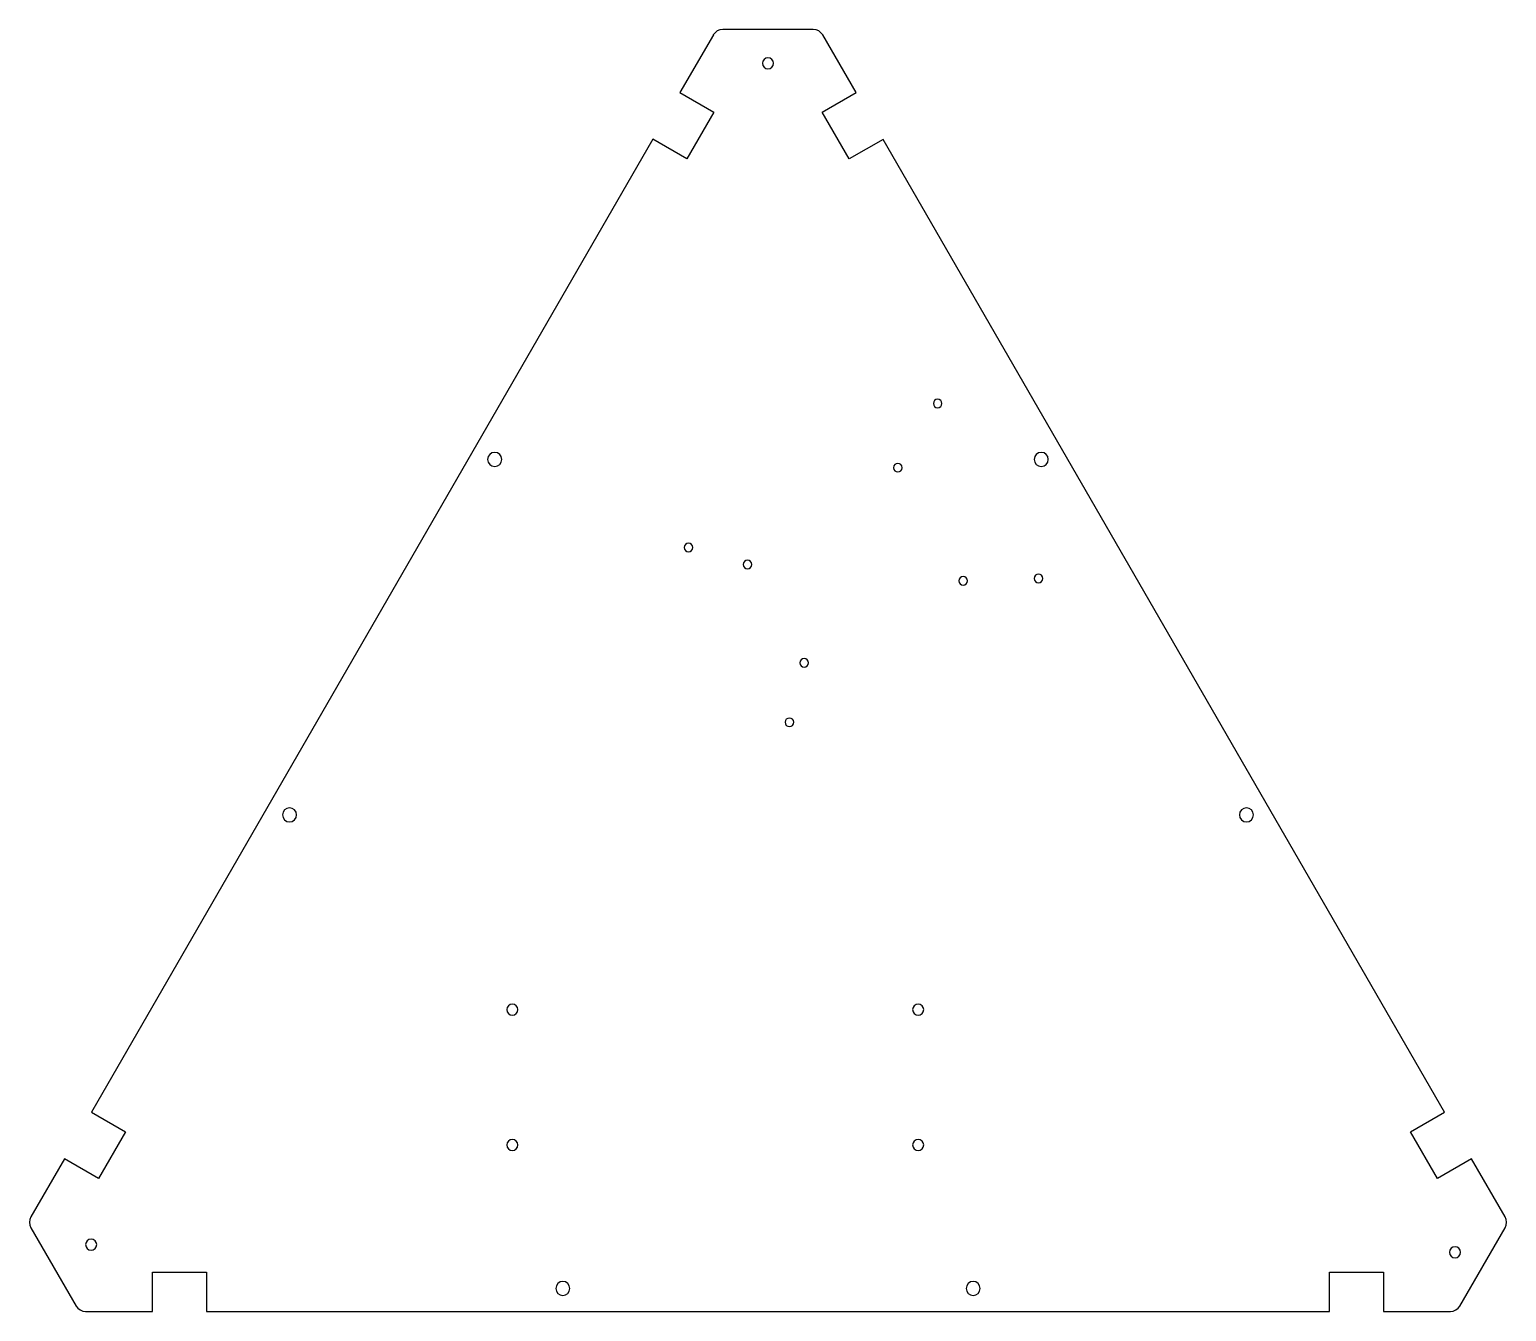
# Model space of a CAD drawing. Header units: millimetres. Extents: x -528 to 18, y 1 to 475.
import ezdxf

# ---------------------------------------------------------------- set-up
doc = ezdxf.new("R2010")
doc.units = ezdxf.units.MM
doc.layers.get('0').update_dxf_attribs({"color": 253, "lineweight": 70})

msp = doc.modelspace()

# ---------------------------------------------------------------- linework, layer by layer
at = {"color": 178, "lineweight": -3}
for p, q in [((-238.42, 475.11), (-271.92, 475.11)), ((-275.37, 473.12), (-287.71, 451.89)), ((-222.63, 451.89), (-234.96, 473.12)), ((-287.71, 451.89), (-275.17, 444.61)), ((-235.17, 444.61), (-222.63, 451.89)), ((-275.17, 444.61), (-285.22, 427.31)), ((-225.17, 427.29), (-235.17, 444.61)), ((-297.71, 434.57), (-505.2, 75.17)), ((-285.22, 427.31), (-297.71, 434.57)), ((-212.61, 434.54), (-225.17, 427.29)), ((-5.13, 75.17), (-212.61, 434.54)), ((-505.2, 75.17), (-492.65, 67.92)), ((-17.69, 67.92), (-5.13, 75.17)), ((-492.65, 67.92), (-502.65, 50.6)), ((-7.69, 50.6), (-17.69, 67.92)), ((-515.2, 57.85), (-527.57, 36.44)), ((-502.65, 50.6), (-515.2, 57.85)), ((4.87, 57.85), (-7.69, 50.6)), ((17.23, 36.44), (4.87, 57.85)), ((-527.57, 32.44), (-510.86, 3.5)), ((0.52, 3.5), (17.23, 32.44)), ((-482.67, 1.5), (-482.67, 16)), ((-482.67, 16), (-462.67, 16)), ((-462.67, 16), (-462.67, 1.5)), ((-47.67, 1.5), (-47.67, 16)), ((-47.67, 16), (-27.67, 16)), ((-27.67, 16), (-27.67, 1.5)), ((-507.39, 1.5), (-482.67, 1.5)), ((-462.67, 1.5), (-47.67, 1.5)), ((-27.67, 1.5), (-2.94, 1.5))]:
    msp.add_line(p, q, dxfattribs=at)
at = {"color": 178, "lineweight": -3, "extrusion": (-4.0637e-17, 1.51659e-16, -1)}
for centre, radius in [((255.17, 462.64), 2.05), ((192.47, 336.95), 1.59), ((356.18, 316.3), 2.6), ((154.16, 316.3), 2.6), ((207.19, 313.24), 1.59), ((284.58, 283.77), 1.59), ((262.79, 277.47), 1.59), ((183.06, 271.45), 1.59), ((155.16, 272.34), 1.59), ((241.84, 241.18), 1.59), ((247.27, 219.16), 1.59), ((432.01, 184.95), 2.6), ((78.33, 184.95), 2.6), ((349.67, 113), 2.05), ((199.67, 113), 2.05), ((349.67, 63), 2.05), ((199.67, 63), 2.05), ((505.34, 26.18), 2.05), ((1.25, 23.38), 2.05), ((331, 10), 2.6), ((179.34, 10), 2.6)]:
    msp.add_circle(centre, radius, dxfattribs=at)
at = {"color": 178, "lineweight": -3}
for centre, start, end in [((-271.92, 471.11), 90, 149.8435), ((-238.42, 471.11), 30.1565, 90), ((-524.1, 34.44), 150, 210), ((13.77, 34.44), 330, 30), ((-507.39, 5.5), 210, 270), ((-2.94, 5.5), 270, 330)]:
    msp.add_arc(centre, 4, start, end, dxfattribs=at)

doc.saveas('drawing.dxf')
